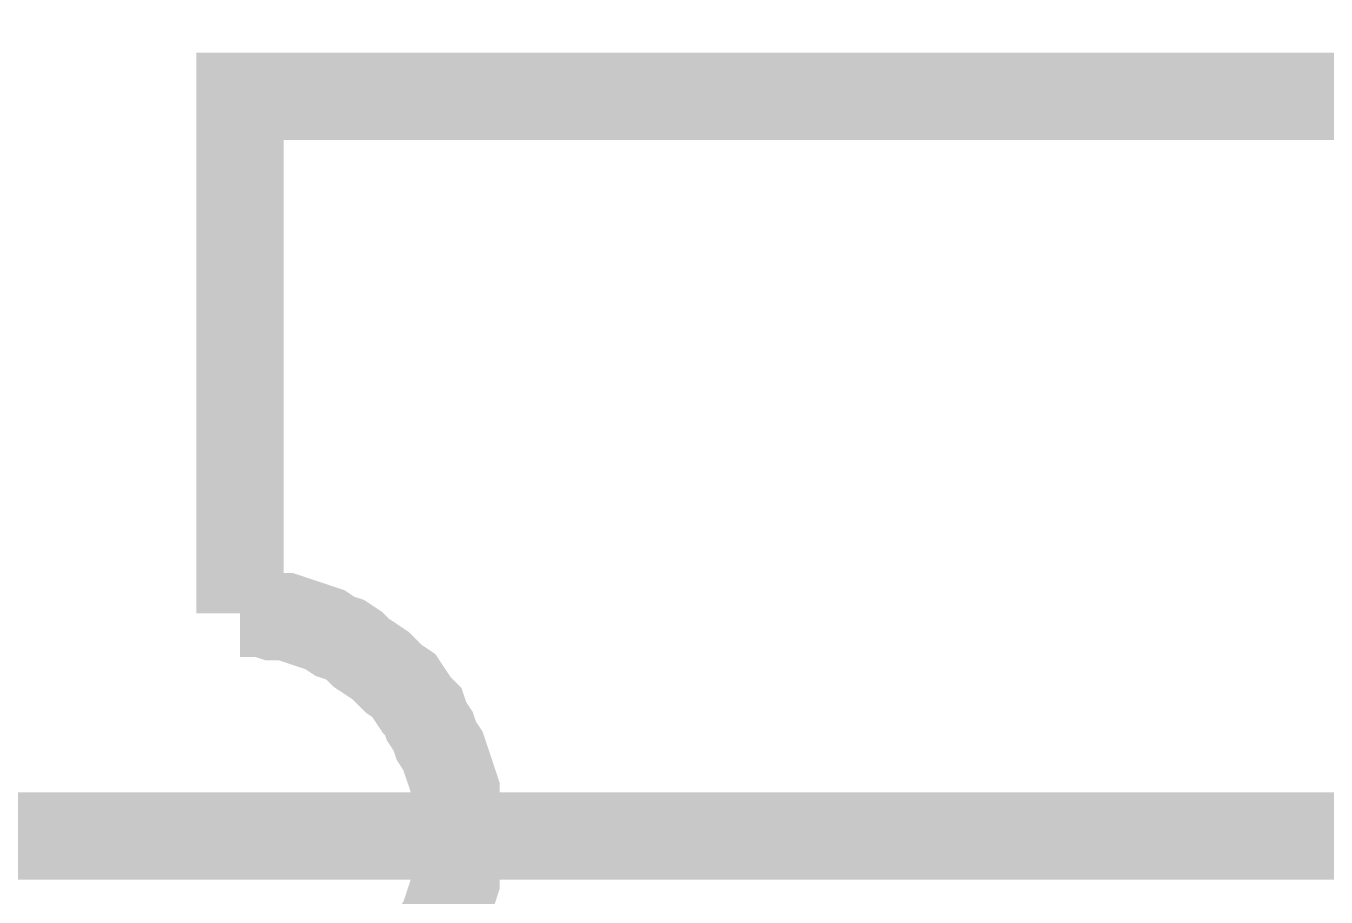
# Model space of a CAD drawing. Header units: inches. Extents: x 0 to 22.3, y 0 to 15.7.
# Drawn here: x 12.0715 to 12.2471, y 9.3914 to 9.5091 of the extents above; entities that cross this region are included whole.
import ezdxf

# ---------------------------------------------------------------- set-up
doc = ezdxf.new("R2010")
doc.units = ezdxf.units.IN
doc.header["$MEASUREMENT"] = 0
doc.layers.add('Sheet', color=255, linetype='Continuous')

msp = doc.modelspace()

# ---------------------------------------------------------------- linework, layer by layer
at = {"layer": 'Sheet'}
for points in [[(12.30019, 10.0998, 0.0118, 0.0118, 0), (11.80024, 10.0998, 0.0118, 0.0118, 0), (11.80024, 9.39967, 0.0118, 0.0118, 0), (12.30019, 9.39967, 0.0118, 0.0118, 0)], [(12.30019, 9.49956, 0.0118, 0.0118, 0), (12.10038, 9.49956, 0.0118, 0.0118, 0), (12.10038, 9.42972, 0.0118, 0.0118, 0)], [(12.13, 9.39967, 0.0118, 0.0118, 0), (12.13, 9.40099, 0.0118, 0.0118, 0), (12.13, 9.40276, 0.0118, 0.0118, 0), (12.12956, 9.40409, 0.0118, 0.0118, 0), (12.12956, 9.40586, 0.0118, 0.0118, 0), (12.12912, 9.40718, 0.0118, 0.0118, 0), (12.12868, 9.40851, 0.0118, 0.0118, 0), (12.12823, 9.40983, 0.0118, 0.0118, 0), (12.12779, 9.41116, 0.0118, 0.0118, 0), (12.12691, 9.41249, 0.0118, 0.0118, 0), (12.12646, 9.41381, 0.0118, 0.0118, 0), (12.12558, 9.41514, 0.0118, 0.0118, 0), (12.12514, 9.41646, 0.0118, 0.0118, 0), (12.12425, 9.41735, 0.0118, 0.0118, 0), (12.12337, 9.41867, 0.0118, 0.0118, 0), (12.12249, 9.42, 0.0118, 0.0118, 0), (12.12116, 9.42088, 0.0118, 0.0118, 0), (12.12028, 9.42177, 0.0118, 0.0118, 0), (12.11939, 9.42265, 0.0118, 0.0118, 0), (12.11807, 9.42354, 0.0118, 0.0118, 0), (12.11674, 9.42442, 0.0118, 0.0118, 0), (12.11586, 9.4253, 0.0118, 0.0118, 0), (12.11453, 9.42619, 0.0118, 0.0118, 0), (12.1132, 9.42663, 0.0118, 0.0118, 0), (12.11188, 9.42751, 0.0118, 0.0118, 0), (12.11055, 9.42796, 0.0118, 0.0118, 0), (12.10923, 9.4284, 0.0118, 0.0118, 0), (12.1079, 9.42884, 0.0118, 0.0118, 0), (12.10657, 9.42928, 0.0118, 0.0118, 0), (12.1048, 9.42928, 0.0118, 0.0118, 0), (12.10348, 9.42972, 0.0118, 0.0118, 0), (12.10171, 9.42972, 0.0118, 0.0118, 0), (12.10038, 9.42972, 0.0118, 0.0118, 0)], [(12.10038, 9.42972, 0.0118, 0.0118, 0), (12.10038, 9.42972, 0.0118, 0.0118, 0), (12.10038, 9.42972, 0.0118, 0.0118, 0), (12.10038, 9.42972, 0.0118, 0.0118, 0), (12.10038, 9.42972, 0.0118, 0.0118, 0), (12.10038, 9.42972, 0.0118, 0.0118, 0), (12.10038, 9.42972, 0.0118, 0.0118, 0), (12.10038, 9.42972, 0.0118, 0.0118, 0), (12.10038, 9.42972, 0.0118, 0.0118, 0), (12.10038, 9.42972, 0.0118, 0.0118, 0), (12.10038, 9.42972, 0.0118, 0.0118, 0), (12.10038, 9.42972, 0.0118, 0.0118, 0), (12.10038, 9.42972, 0.0118, 0.0118, 0), (12.10038, 9.42972, 0.0118, 0.0118, 0), (12.10038, 9.42972, 0.0118, 0.0118, 0), (12.10038, 9.42972, 0.0118, 0.0118, 0), (12.10038, 9.42972, 0.0118, 0.0118, 0), (12.10038, 9.42972, 0.0118, 0.0118, 0), (12.10038, 9.42972, 0.0118, 0.0118, 0), (12.10038, 9.42972, 0.0118, 0.0118, 0), (12.10038, 9.42972, 0.0118, 0.0118, 0), (12.10038, 9.42972, 0.0118, 0.0118, 0), (12.10038, 9.42972, 0.0118, 0.0118, 0), (12.10038, 9.42972, 0.0118, 0.0118, 0), (12.10038, 9.42972, 0.0118, 0.0118, 0), (12.10038, 9.42972, 0.0118, 0.0118, 0), (12.10038, 9.42972, 0.0118, 0.0118, 0), (12.10038, 9.42972, 0.0118, 0.0118, 0), (12.10038, 9.42972, 0.0118, 0.0118, 0), (12.10038, 9.42972, 0.0118, 0.0118, 0), (12.10038, 9.42972, 0.0118, 0.0118, 0), (12.10038, 9.42972, 0.0118, 0.0118, 0), (12.10038, 9.42972, 0.0118, 0.0118, 0)], [(12.12558, 9.3842, 0.0118, 0.0118, 0), (12.12646, 9.38552, 0.0118, 0.0118, 0), (12.12691, 9.38685, 0.0118, 0.0118, 0), (12.12779, 9.38818, 0.0118, 0.0118, 0), (12.12823, 9.3895, 0.0118, 0.0118, 0), (12.12868, 9.39083, 0.0118, 0.0118, 0), (12.12912, 9.39215, 0.0118, 0.0118, 0), (12.12956, 9.39348, 0.0118, 0.0118, 0), (12.12956, 9.39525, 0.0118, 0.0118, 0), (12.13, 9.39657, 0.0118, 0.0118, 0), (12.13, 9.39834, 0.0118, 0.0118, 0), (12.13, 9.39967, 0.0118, 0.0118, 0)]]:
    msp.add_lwpolyline(points, format="xyseb", dxfattribs=at)

doc.saveas('drawing.dxf')
